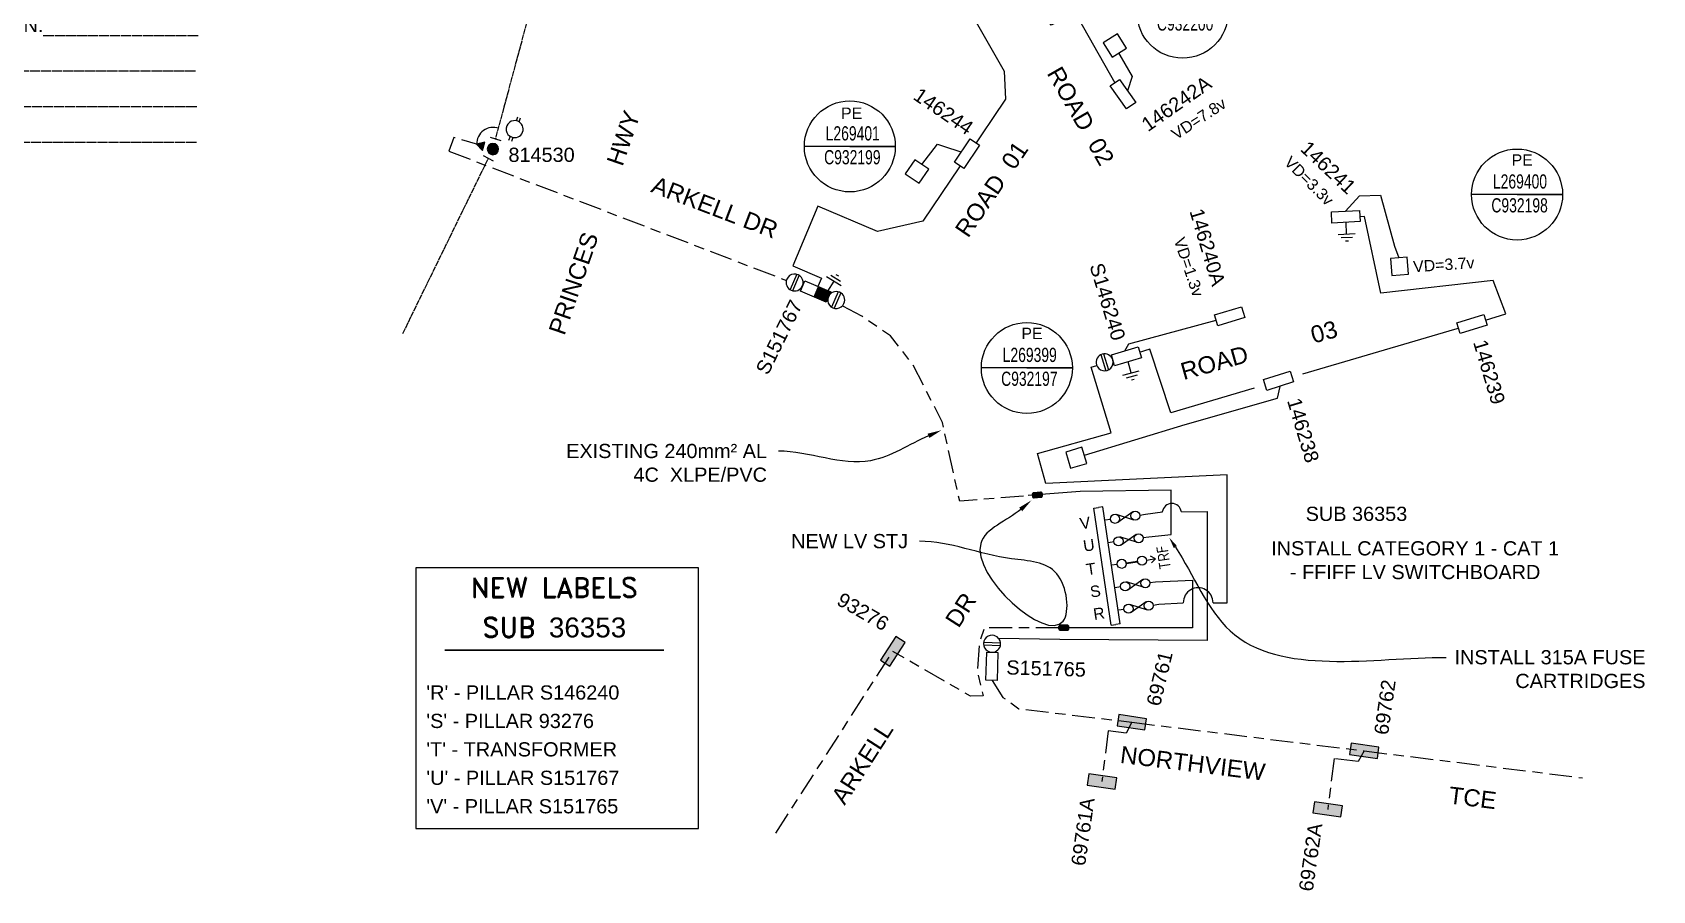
# Paper-space layout 'SHEET (2)' of a CAD drawing. Header units: metres, sheet in millimetres. Extents: x -30 to 802, y -5 to 581.
# Drawn here: x 306.8 to 591.7, y 304.7 to 455.6 of the extents above; entities that cross this region are included whole.
import ezdxf
from ezdxf import colors
from ezdxf.entities.mleader import LeaderData, LeaderLine
from ezdxf.enums import TextEntityAlignment as Align
from ezdxf.math import Vec2, Vec3

# ---------------------------------------------------------------- set-up
doc = ezdxf.new("R2010")
doc.units = ezdxf.units.M
doc.linetypes.add('Cable Exist OH', pattern=[1, 1, 0])
doc.linetypes.add('Cable Exist UG', pattern=[8.2, 4, -1.2, 1.8, -1.2])
doc.layers.get('0').update_dxf_attribs({"color": 6})
doc.layers.add('Cadastre Roads_SP_EXT', color=7, linetype='Continuous', lineweight=5)
for name, color, linetype in [('Equip_LV_EXT', 7, 'Continuous'), ('Equip_LV_NEW', 7, 'Continuous'), ('Equip_SP_LV_EXT', 7, 'Continuous'), ('Equip_SP_LV_NEW', 7, 'Continuous'), ('Equip_SP_SL_NEW', 7, 'Continuous'), ('Mains_LV_EXT', 7, 'Continuous'), ('Mains_LV_MOD', 7, 'Continuous'), ('Mains_LV_NEW_Hardwired', 7, 'Continuous'), ('Mains_LV_NEW_T84', 7, 'Continuous'), ('Mains_SL_NEW_R6', 7, 'Continuous'), ('Notes', 7, 'Continuous'), ('Notes_HV_MISC', 7, 'Continuous'), ('Notes_SP_MISC', 7, 'Continuous'), ('Sub_LV_EXT', 7, 'Continuous'), ('Sub_LV_NEW', 2, 'Continuous'), ('SupportsOH_SP_TR_HV_LV_SL_EXT', 7, 'Continuous'), ('SupportsUG_SP_LV_EXT', 7, 'Continuous'), ('SupportsUG_SP_LV_NEW', 7, 'Continuous'), ('SupportsUG_SP_LV_SL_NEW', 7, 'Continuous')]:
    doc.layers.add(name, color=color, linetype=linetype)
doc.styles.add('Elec', font='romand__.ttf')
doc.styles.add('iecARIAL', font='arial.ttf', dxfattribs={"height": 2})
doc.styles.add('IESYMBOL1', font='isocp.shx')
doc.styles.add('POLE_LABEL', font='arial.ttf')
doc.styles.get("Standard").update_dxf_attribs({"font": 'arial.ttf'})
doc.linetypes.add('Cable 1', pattern='A,7,-3,["//",Standard,S=1.5,R=0,X=-2.1,Y=-0.7],-0.001', length=10.001)
doc.linetypes.add('Cable 4', pattern='A,5.25,-0.1,["o",Standard,S=2,R=0,X=1.2,Y=-0.7],-4', length=9.35)
doc.linetypes.add('Cable New UG', pattern='A,7,-0.25,["x",Standard,S=2,R=0,X=0.2,Y=-0.8],-2.1', length=9.35)

# ---------------------------------------------------------------- blocks, each defined once
blk = doc.blocks.new('PILLAR_EXT')
blk.add_hatch(color=256).paths.add_polyline_path([(-2.475, 0.99), (-2.475, -0.99), (2.475, -0.99), (2.475, 0.99)])
blk.add_lwpolyline([(-2.475, -0.99), (2.475, -0.99), (2.475, 0.99), (-2.475, 0.99)], close=True)
at = {"style": 'iecARIAL', "flags": 8}
blk.add_attdef('ASSET_NUM', (1.5, 3.5), '', height=2.5, dxfattribs=at)
for tag, p, flags in [('OWNED_BY', (0, -0.2), 9), ('STATE', (0, -0.4), 9), ('SUPPORT_TYPE', (0, -0.6), 9), ('STREETNAME', (0, -1.8), 9), ('SUBURB', (0, -2), 1), ('USAGE', (0, -0.8), 9), ('LEGEND', (0, -1), 9), ('LOCATION', (0, -1.2), 9), ('NOTES', (0, -1.4), 9), ('PARENT', (0, -1.6), 9)]:
    blk.add_attdef(tag, p, '', height=0.2, dxfattribs=dict(flags=flags))
blk = doc.blocks.new('COLUMN_NEW')
blk.add_wipeout([(-1.485, -1.485), (1.485, -1.485), (1.485, 1.485), (-1.485, 1.485)])
at = {"lineweight": -3}
blk.add_lwpolyline([(-1.485, -1.485), (1.485, -1.485), (1.485, 1.485), (-1.485, 1.485)], close=True, dxfattribs=at)
for tag, height, flags, p in [('ASSET_NUM', 2.5, 8, (2, 2)), ('STREET_CODE', 0.2, 9, (1.5, 0)), ('Z', 0.2, 1, (1.5, -2.8)), ('OWNED_BY', 0.2, 9, (1.5, -0.4)), ('OPERATED_BY', 0.2, 9, (1.5, -0.6)), ('STATE', 0.2, 9, (1.5, -1)), ('SUBURB', 0.2, 9, (1.5, -1.8)), ('STREETNAME', 0.2, 9, (1.5, -2)), ('COLUMN_TYPE', 0.2, 9, (1.5, -0.2)), ('USAGE', 0.2, 9, (1.5, -1.2)), ('MAINTAINED_BY', 0.2, 9, (1.5, -0.8)), ('LEGEND', 0.2, 9, (1.5, -1.4)), ('PARENT', 0.2, 9, (1.5, -1.6)), ('LOCATION', 0.2, 9, (1.5, -2.2)), ('NOTES', 0.2, 9, (1.5, -2.4)), ('LABEL_ALIGNMENT', 0.2, 9, (1.5, -2.6))]:
    blk.add_attdef(tag, text='', height=height, dxfattribs=dict(flags=flags)).set_placement(p, align=Align.MIDDLE_LEFT)
at = {"style": 'POLE_LABEL', "flags": 9}
blk.add_attdef('STRUCTURE_PLANT_NUMBER', text='', height=0.2, dxfattribs=at).set_placement((1.5, 0.242), align=Align.MIDDLE_LEFT)
blk = doc.blocks.new('PILLAR_NEW')
at = {"flags": 1}
blk.add_attdef('Z', text='', height=0.2, dxfattribs=at).set_placement((1.5, -2.6), align=Align.MIDDLE_LEFT)
blk.add_wipeout([(-2.47, 0.99), (2.47, 0.99), (2.47, -0.99), (-2.47, -0.99)])
at = {"lineweight": -3}
blk.add_lwpolyline([(-2.47, 0.99), (2.47, 0.99), (2.47, -0.99), (-2.47, -0.99)], close=True, dxfattribs=at)
for tag, height, flags, p in [('ASSET_NUM', 2.5, 8, (2, 2)), ('STREET_CODE', 0.2, 9, (1.5, 0)), ('OWNED_BY', 0.2, 9, (1.5, -0.2)), ('OPERATED_BY', 0.2, 9, (1.5, -0.4)), ('STATE', 0.2, 9, (1.5, -0.8)), ('SUPPORT_TYPE', 0.2, 9, (1.5, -1)), ('SUBURB', 0.2, 9, (1.5, -1.8)), ('STREETNAME', 0.2, 9, (1.5, -2)), ('MAINTAINED_BY', 0.2, 9, (1.5, -0.6)), ('USAGE', 0.2, 9, (1.5, -1.2)), ('LEGEND', 0.2, 9, (1.5, -1.4)), ('PARENT', 0.2, 9, (1.5, -1.6)), ('LOCATION', 0.2, 9, (1.5, -2.2)), ('NOTES', 0.2, 9, (1.5, -2.4))]:
    blk.add_attdef(tag, text='', height=height, dxfattribs=dict(flags=flags)).set_placement(p, align=Align.MIDDLE_LEFT)
blk = doc.blocks.new('LV_OH_LINKS_OPEN_EXT')
for p, q in [((-0.17, 4.97), (-0.17, 5.46)), ((0.17, 4.97), (0.17, 5.46)), ((-0.17, 3), (-0.17, 2.5)), ((0.17, 3), (0.17, 2.5))]:
    blk.add_line(p, q)
blk.add_lwpolyline([(0, 2.99, 1), (0, 4.98, 1)], format="xyb", close=True)
at = {"flags": 9}
for tag, p in [('ACTUAL_STATUS', (0, 0)), ('CONSTRUCTED_VOLTAGE', (0, -0.2)), ('OPERATING_VOLTAGE', (0, -0.6)), ('ORIENTATION', (0, -0.8)), ('OWNED_BY', (0, -1)), ('STATE', (0, -1.2)), ('SWITCH_TYPE', (0, -1.4)), ('NO_PHASES', (0, -0.4)), ('USAGE', (0, -1.6)), ('LEGEND', (0, -1.8)), ('NOTES', (0, -2))]:
    blk.add_attdef(tag, text='', height=0.2, dxfattribs=at).set_placement(p, align=Align.MIDDLE_LEFT)
at = {"flags": 1}
blk.add_attdef('Z', (0, 0), '', height=0.2, dxfattribs=at)
blk = doc.blocks.new('POLE_EXT')
blk.add_hatch(color=256).paths.add_polyline_path([(-1, 0, 1), (1, 0, 1)])
blk.add_lwpolyline([(-1, 0, 1), (1, 0, 1)], format="xyb", close=True)
for tag, height, flags, p in [('pNumber', 2.5, 8, (-17.84, 2.07)), ('OWNED_BY', 0.2, 9, (1.35, -0.4)), ('SPECIAL_USE', 0.2, 9, (1.35, -0.8)), ('STATE', 0.2, 9, (1.35, -1)), ('cLV', 0.2, 9, (1.35, -1.4)), ('hDepth', 0.2, 9, (1.35, -1.6)), ('hDia', 0.2, 9, (1.35, -1.8)), ('cHV', 0.2, 9, (1.35, -2)), ('PARENT', 0.2, 9, (1.35, -0.6)), ('USAGE', 0.2, 9, (1.35, -1.2)), ('LBRACKET', 0.2, 9, (1.35, -2.2)), ('LExisting', 0.2, 9, (1.35, -2.4)), ('LANTNUMBER', 0.2, 9, (1.35, -2.6)), ('LOther', 0.2, 9, (1.35, -2.8)), ('cLinedev', 0.2, 9, (1.35, -3.4)), ('pExisting', 0.2, 9, (1.35, -3.8)), ('pFooting', 0.2, 9, (1.35, -4.4)), ('pNew', 0.2, 9, (1.35, -4.6)), ('pRelocate', 0.2, 9, (1.35, -5)), ('pRemove', 0.2, 9, (1.35, -5.2)), ('pReplace', 0.2, 9, (1.35, -5.4)), ('pStay', 0.2, 9, (1.35, -5.6)), ('LRemove', 0.2, 9, (1.35, -3)), ('LEGEND', 0.2, 9, (1.35, -3.2)), ('LOCATION', 0.2, 9, (1.35, -3.6)), ('PFNUMBER', 0.2, 9, (1.35, -4)), ('NEWPFNUMBER', 0.2, 9, (1.35, -4.2)), ('pType', 0.2, 9, (1.35, -5.8)), ('cspan', 0.2, 9, (1.35, -6)), ('STREETNAME', 0.2, 9, (1.35, -6.2)), ('SUBURB', 0.2, 9, (1.35, -6.4)), ('OPERATED_BY', 0.2, 9, (1.36, -7.01)), ('NOTES', 0.2, 9, (1.35, -6.6)), ('MAINTAINED_BY', 0.2, 9, (1.36, -6.81))]:
    blk.add_attdef(tag, text='', height=height, dxfattribs=dict(flags=flags)).set_placement(p, align=Align.MIDDLE_LEFT)
at = {"style": 'POLE_LABEL'}
for tag, height, flags, p in [('ASSET_NUM', 2.5, 8, (2, 2)), ('STRUCTURE_PLANT_NUMBER', 0.2, 9, (1.35, 0.03)), ('STREET_CODE', 0.2, 9, (1.35, -0.2))]:
    blk.add_attdef(tag, text='', height=height, dxfattribs=dict(at, flags=flags)).set_placement(p, align=Align.MIDDLE_LEFT)
at = {"flags": 1}
blk.add_attdef('Z', (1.35, -7.33), '', height=0.2, dxfattribs=at)
blk = doc.blocks.new('UGOH_NEW')
blk.add_hatch(color=256).paths.add_polyline_path([(-0.75, 1.7), (0.75, 1.7), (0, 3)])
blk.add_lwpolyline([(-0.75, 1.7), (0.75, 1.7), (0, 3)], close=True)
for tag, flags, p in [('CONSTRUCTED_VOLTAGE', 9, (1.5, 0)), ('ACTUAL_STATUS', 9, (1.5, -1.6)), ('OPERATING_VOLTAGE', 9, (1.5, -0.2)), ('ORIENTATION', 9, (1.5, -0.4)), ('STATE', 9, (1.5, -0.6)), ('OWNED_BY', 9, (1.5, -1)), ('OPERATED_BY', 9, (1.5, -1.2)), ('TYPE', 1, (1.5, -2)), ('USAGE', 9, (1.5, -0.8)), ('MAINTAINED_BY', 9, (1.5, -1.4)), ('NUMBER_OF_PHASES', 9, (1.5, -1.8))]:
    blk.add_attdef(tag, text='', height=0.2, dxfattribs=dict(flags=flags)).set_placement(p, align=Align.MIDDLE_LEFT)
blk = doc.blocks.new('SLANTERN_NUM_NEW')
blk.add_wipeout([(-0.31, 10), (-0.94, 9.96), (-1.57, 9.88), (-2.18, 9.76), (-2.79, 9.61), (-3.39, 9.41), (-3.97, 9.18), (-4.54, 8.91), (-5.09, 8.61), (-5.62, 8.27), (-6.13, 7.91), (-6.62, 7.5), (-7.07, 7.07), (-7.5, 6.62), (-7.91, 6.13), (-8.27, 5.62), (-8.61, 5.09), (-8.91, 4.54), (-9.18, 3.97), (-9.41, 3.39), (-9.61, 2.79), (-9.76, 2.18), (-9.88, 1.57), (-9.96, 0.94), (-10, 0.31), (-10, -0.31), (-9.96, -0.94), (-9.88, -1.57), (-9.76, -2.18), (-9.61, -2.79), (-9.41, -3.39), (-9.18, -3.97), (-8.91, -4.54), (-8.61, -5.09), (-8.27, -5.62), (-7.91, -6.13), (-7.5, -6.62), (-7.07, -7.07), (-6.62, -7.5), (-6.13, -7.91), (-5.62, -8.27), (-5.09, -8.61), (-4.54, -8.91), (-3.97, -9.18), (-3.39, -9.41), (-2.79, -9.61), (-2.18, -9.76), (-1.57, -9.88), (-0.94, -9.96), (-0.31, -10), (0.31, -10), (0.94, -9.96), (1.57, -9.88), (2.18, -9.76), (2.79, -9.61), (3.39, -9.41), (3.97, -9.18), (4.54, -8.91), (5.09, -8.61), (5.62, -8.27), (6.13, -7.91), (6.62, -7.5), (7.07, -7.07), (7.5, -6.62), (7.91, -6.13), (8.27, -5.62), (8.61, -5.09), (8.91, -4.54), (9.18, -3.97), (9.41, -3.39), (9.61, -2.79), (9.76, -2.18), (9.88, -1.57), (9.96, -0.94), (10, -0.31), (10, 0.31), (9.96, 0.94), (9.88, 1.57), (9.76, 2.18), (9.61, 2.79), (9.41, 3.39), (9.18, 3.97), (8.91, 4.54), (8.61, 5.09), (8.27, 5.62), (7.91, 6.13), (7.5, 6.62), (7.07, 7.07), (6.62, 7.5), (6.13, 7.91), (5.62, 8.27), (5.09, 8.61), (4.54, 8.91), (3.97, 9.18), (3.39, 9.41), (2.79, 9.61), (2.18, 9.76), (1.57, 9.88), (0.94, 9.96), (0.31, 10)])
at = {"linetype": 'Continuous'}
blk.add_line((8, 0), (-8, 0), dxfattribs=at)
blk.add_line((0, 0), (8, 0))
blk.add_circle((0, 0), 8, dxfattribs=at)
at = {"width": 0.7}
for tag, p in [('SNUMBER', (0.51, 1.05)), ('CNUMBER', (0.44, -3.15))]:
    blk.add_attdef(tag, text='', height=2.5, dxfattribs=at).set_placement(p, align=Align.CENTER)
at = {"flags": 1}
blk.add_attdef('Z', (0, 0), '', height=0.2, dxfattribs=at)
blk = doc.blocks.new('HV_End Shackle_NEW')
for tag, flags, p in [('STATE', 9, (1.5, -1.6)), ('Z', 1, (1.5, -2.2)), ('USAGE', 9, (1.5, -1.8)), ('NOTES', 9, (1.5, -2))]:
    blk.add_attdef(tag, text='', height=0.2, dxfattribs=dict(flags=flags)).set_placement(p, align=Align.MIDDLE_LEFT)
blk.add_wipeout([(-0.25, 0), (-0.25, 1.81), (0.25, 1.82), (0.25, 0)])
blk.add_line((1, 1.81), (-1, 1.81))
at = {"flags": 9}
for tag, p in [('CONNECTOR_TYPE', (1.5, 0)), ('CONSTRUCTED_VOLTAGE', (1.5, -0.2)), ('OPERATING_VOLTAGE', (1.5, -0.6)), ('ORIENTATION', (1.5, -0.8)), ('OWNED_BY', (1.5, -1)), ('OPERATED_BY', (1.5, -1.2)), ('NO_PHASES', (1.5, -0.4)), ('MAINTAINED_BY', (1.5, -1.4))]:
    blk.add_attdef(tag, text='', height=0.2, dxfattribs=at).set_placement(p, align=Align.MIDDLE_LEFT)
blk = doc.blocks.new('Earth')
for p, q in [((0, -2.04), (0, 0)), ((-1.5, -2.04), (1.5, -2.04)), ((-1, -2.64), (1, -2.64)), ((-0.25, -3.24), (0.25, -3.24))]:
    blk.add_line(p, q)
blk = doc.blocks.new('LV_UG_DFUSE_CLOSED_NEW')
for p, q in [((0.51, 4.65), (2.48, 4.65)), ((0.51, 4.32), (2.48, 4.32))]:
    blk.add_line(p, q)
blk.add_lwpolyline([(1.5, 3.49, 1), (1.5, 5.48, 1)], format="xyb", close=True)
for tag, p, flags in [('OPERATED_BY', (1.45, 1.94), 9), ('OPERATING_VOLTAGE', (1.48, 3.2), 9), ('NO_PHASES', (1.47, 2.93), 9), ('CONSTRUCTED_VOLTAGE', (1.48, 2.65), 9), ('ACTUAL_STATUS', (1.49, 2.41), 9), ('MAINTAINED_BY', (1.48, 2.18), 9), ('SWITCH_TYPE', (1.45, 0.47), 9), ('Z', (1.45, 0.23), 9), ('ORIENTATION', (1.46, 1.41), 9), ('STATE', (1.45, 0.71), 9), ('OWNED_BY', (1.47, 1.65), 9), ('USAGE', (1.47, 1.16), 9), ('NOTES', (1.47, 0.96), 1)]:
    blk.add_attdef(tag, p, '', height=0.2, dxfattribs=dict(flags=flags))
blk = doc.blocks.new('LV_STJ_NEW')
blk.add_hatch(color=256).paths.add_polyline_path([(0.91, 0.13, 0.414214), (0.59, 0.45), (-0.59, 0.45, 0.414214), (-0.91, 0.13), (-0.91, -0.13, 0.414214), (-0.59, -0.45), (0.59, -0.45, 0.414214), (0.91, -0.13)])
blk.add_lwpolyline([(-0.91, 0.13), (-0.91, -0.13, 0.414214), (-0.59, -0.45), (0.59, -0.45, 0.414214), (0.91, -0.13), (0.91, 0.13, 0.414214), (0.59, 0.45), (-0.59, 0.45, 0.414214)], format="xyb", close=True)
for tag, flags, p in [('ORIENTATION', 9, (1.5, 0)), ('STATE', 9, (1.5, -0.8)), ('OWNED_BY', 9, (1.5, -1)), ('OPERATED_BY', 9, (1.5, -1.2)), ('OPERATING_VOLTAGE', 9, (1.5, -1.6)), ('CONSTRUCTED_VOLTAGE', 9, (1.5, -1.8)), ('TYPE', 9, (1.5, -2.2)), ('Z', 1, (1.5, -2.4)), ('USAGE', 9, (1.5, -0.2)), ('LEGEND', 9, (1.5, -0.4)), ('NOTES', 9, (1.5, -0.6)), ('MAINTAINED_BY', 9, (1.5, -1.4)), ('NUMBER_OF_PHASES', 9, (1.5, -2))]:
    blk.add_attdef(tag, text='', height=0.2, dxfattribs=dict(flags=flags)).set_placement(p, align=Align.MIDDLE_LEFT)
blk = doc.blocks.new('*U246')
at = {"layer": 'Sub_LV_NEW'}
for p, q in [((-1.6, 0), (-1.6, 20.8)), ((-1.6, 20.8), (-0.8, 20.8)), ((0, 20.8), (-0.8, 20.8)), ((0, 0), (0, 20.8)), ((-1.6, 0), (-0.8, 0)), ((0, 0), (-0.8, 0))]:
    blk.add_line(p, q, dxfattribs=at)
blk = doc.blocks.new('LV_UG_DFUSE_CLOSED_EXT')
for points in [[(1, 0), (0, 0)], [(5.04, 0.73), (2.16, -0.72)], [(5.05, -0.71), (2.16, 0.72)], [(6.2, 0.01), (7.2, 0.01)]]:
    blk.add_lwpolyline(points)
for centre in [(1.8, 0), (5.4, 0.01)]:
    blk.add_circle(centre, 0.8)
at = {"flags": 9}
for tag, p in [('ACTUAL_STATUS', (0, 0)), ('CONSTRUCTED_VOLTAGE', (0, -0.2)), ('OPERATING_VOLTAGE', (0, -0.6)), ('ORIENTATION', (0, -0.8)), ('STATE', (0, -1)), ('SWITCH_TYPE', (0, -1.2)), ('NO_PHASES', (0, -0.4)), ('USAGE', (0, -1.4)), ('NOTES', (0, -1.6))]:
    blk.add_attdef(tag, text='', height=0.2, dxfattribs=at).set_placement(p, align=Align.MIDDLE_LEFT)
at = {"flags": 1}
blk.add_attdef('Z', (0, 0), '', height=0.2, dxfattribs=at)
blk = doc.blocks.new('TX_LINK_EXT')
h = blk.add_hatch(color=256)
edge = h.paths.add_edge_path()
edge.add_line((2.6, 0.05), (4.6, 0.05))
edge.add_arc((5.4, 0.01), 0.8, 177.2353, 184.4027)
edge.add_line((4.6, -0.05), (2.6, -0.05))
edge.add_arc((1.8, 0), 0.8, 356.4167, 363.5833)
for points in [[(1, 0), (0, 0)], [(2.6, 0.05), (4.6, 0.05)], [(6.2, 0.01), (7.2, 0.01)], [(2.6, -0.05), (4.6, -0.05)]]:
    blk.add_lwpolyline(points)
for centre in [(1.8, 0), (5.4, 0.01)]:
    blk.add_circle(centre, 0.8)
for centre, start, end in [((1.8, 0), 356.4167, 3.5833), ((5.4, 0.01), 177.2353, 184.4027)]:
    blk.add_arc(centre, 0.8, start, end)
at = {"layer": 'Sub_LV_EXT'}
blk.add_line((7.2, 0.01), (7.8, 0.01), dxfattribs=at)
blk.add_lwpolyline([(7, -0.59), (7.8, 0.01), (7, 0.61)], dxfattribs=at)
at = {"flags": 1}
blk.add_attdef('Z', (0, 0), '', height=0.2, dxfattribs=at)
at = {"layer": 'Sub_LV_EXT', "color": 7, "style": 'IESYMBOL1'}
blk.add_text('TRF', height=2, rotation=90, dxfattribs=at).set_placement((9.24, 0.01), align=Align.MIDDLE_CENTER)
at = {"layer": 'Sub_LV_EXT', "flags": 1}
for tag, p in [('ORIENTATION', (2.14, -1.53)), ('USAGE', (2.14, -1.14)), ('NOTES', (2.14, -3.07))]:
    blk.add_attdef(tag, p, '', height=0.2, dxfattribs=at)
blk = doc.blocks.new('A$C39531884')
at = {"layer": 'Equip_LV_EXT'}
for name, p in [('LV_UG_DFUSE_CLOSED_EXT', (4.71, 18.4)), ('LV_UG_DFUSE_CLOSED_EXT', (4.72, 14.4)), ('TX_LINK_EXT', (4.71, 10.4)), ('LV_UG_DFUSE_CLOSED_EXT', (4.72, 6.4)), ('LV_UG_DFUSE_CLOSED_EXT', (4.72, 2.4))]:
    blk.add_blockref(name, p, dxfattribs=at)
at = {"layer": 'Equip_LV_NEW'}
blk.add_blockref('*U246', (4.71, 0), dxfattribs=at)
at = {"layer": 'Equip_LV_EXT', "char_height": 2, "width": 1.1319, "attachment_point": 1, "style": 'iecARIAL'}
for s, insert in [('V', (0.25, 19.44)), ('U', (0.26, 15.47)), ('T', (0.16, 11.3)), ('S', (0.27, 7.31)), ('R', (0.26, 3.35))]:
    blk.add_mtext(s, dxfattribs=dict(at, insert=insert))
blk = doc.blocks.new('PILLAR_REPLACE_NEW')
at = {"flags": 1}
blk.add_attdef('Z', text='', height=0.2, dxfattribs=at).set_placement((1.5, -2.6), align=Align.MIDDLE_LEFT)
blk.add_wipeout([(-2.475, 0.99), (2.475, 0.99), (2.475, -0.99), (-2.475, -0.99)])
blk.add_hatch(color=256).paths.add_polyline_path([(0, -0.99), (2.475, -0.99), (2.475, 0.99), (0, 0.99)])
at = {"lineweight": -3}
blk.add_lwpolyline([(-2.475, 0.99), (2.475, 0.99), (2.475, -0.99), (-2.475, -0.99)], close=True, dxfattribs=at)
for tag, height, flags, p in [('ASSET_NUM', 2.5, 8, (2, 2)), ('USAGE', 0.2, 9, (1.5, 0)), ('TYPE', 0.2, 9, (1.5, -2.4)), ('STREETNAME', 0.2, 9, (1.5, -1)), ('SUBURB', 0.2, 9, (1.5, -1.2)), ('STATE', 0.2, 9, (1.5, -1.4)), ('STREET_CODE_NUMBER', 0.2, 9, (1.5, -1.6)), ('OWNED_BY', 0.2, 9, (1.5, -1.8)), ('OPERATED_BY', 0.2, 9, (1.5, -2)), ('LEGEND', 0.2, 9, (1.5, -0.2)), ('LOCATION', 0.2, 9, (1.5, -0.4)), ('NOTES', 0.2, 9, (1.5, -0.6)), ('PARENT', 0.2, 9, (1.5, -0.8)), ('MAINTAINED_BY', 0.2, 9, (1.5, -2.2))]:
    blk.add_attdef(tag, text='', height=height, dxfattribs=dict(flags=flags)).set_placement(p, align=Align.MIDDLE_LEFT)

psp = doc.layouts.new('SHEET (2)')

# ---------------------------------------------------------------- linework, layer by layer
at = {"layer": 'Mains_LV_EXT', "linetype": 'Cable Exist UG', "flags": 128}
for points in [[(446.7, 408.85), (444.51, 410.01)], [(481.09, 374.05), (469.86, 373.12), (466.82, 386.99), (461.65, 397.12), (457.66, 402.2), (452.64, 405.68), (449.23, 407.5)], [(502.53, 370.85), (505.49, 371.28)], [(475.59, 341.62), (477.45, 338.64), (480.23, 336.65), (500.12, 334.27)], [(541, 329.23), (579.39, 324.49)]]:
    psp.add_lwpolyline(points, dxfattribs=at)
at = {"layer": 'Mains_LV_MOD', "linetype": 'Cable Exist OH'}
psp.add_lwpolyline([(387.76, 435.07), (397.42, 471.01)], dxfattribs=at)
at = {"layer": 'Mains_LV_MOD', "linetype": 'Cable Exist UG'}
for points in [[(442.19, 410.9), (444.51, 410.01)], [(437.53, 314.78), (458.09, 346.73)], [(500.12, 334.27), (499.15, 332.34), (495.95, 332.78), (494.87, 323.84)], [(500.12, 334.27), (541, 329.23)], [(541, 329.23), (539.91, 327.35), (535.68, 327.87), (534.57, 318.95)]]:
    psp.add_lwpolyline(points, dxfattribs=at)
at = {"layer": 'Mains_LV_MOD', "linetype": 'Cable Exist UG', "flags": 128}
psp.add_lwpolyline([(487.25, 350.89), (474.2, 350.89), (473.29, 348.3), (472.93, 343.16), (473.95, 338.93), (471.77, 338.84), (458.09, 346.73)], dxfattribs=at)
at = {"layer": 'Mains_LV_NEW_T84', "linetype": 'Cable New UG', "flags": 128}
for points in [[(530.19, 395.56), (562.33, 405), (565.88, 406.07), (563.65, 411.93), (543.92, 409.72), (541.06, 423.21), (540.21, 423.17)], [(521.62, 393.02), (506.97, 388.66), (503.3, 399.85), (499.18, 398.61)], [(514.41, 355.28), (516.91, 355.28), (516.91, 377.79), (484.98, 376.23), (483.52, 381.54), (496.5, 385.19), (492.96, 396.69), (493.97, 397)], [(496.75, 397.86), (499.18, 398.61)], [(528.35, 394.74), (528.39, 394.75)], [(503.12, 366.9), (507.05, 367.29), (507.05, 375.07), (491.03, 374.87), (481.92, 374.14)], [(508.83, 371.29), (513.37, 371.3), (513.37, 348.62), (487.46, 348.83), (476.72, 348.99)], [(504.3, 358.98), (510.78, 359.28), (510.78, 350.89), (489.07, 350.89)], [(504.88, 355.02), (509.17, 355.28)], [(475.49, 346.58), (475.49, 346.57)]]:
    psp.add_lwpolyline(points, dxfattribs=at)
at = {"layer": 'Mains_SL_NEW_R6', "linetype": 'Cable 4', "flags": 128}
psp.add_lwpolyline([(491.78, 381.22), (509.48, 386.62), (525.75, 391.24), (526.19, 393.33)], dxfattribs=at)
at = {"layer": 'Notes', "lineweight": 30}
psp.add_line((379.3, 346.94), (417.8, 346.94), dxfattribs=at)
at = {"layer": 'Notes'}
psp.add_lwpolyline([(374.19, 315.57), (423.94, 315.57), (423.94, 361.41), (374.19, 361.41)], close=True, dxfattribs=at)
at = {"layer": 'Notes_HV_MISC', "linetype": 'Cable 1', "flags": 128}
psp.add_lwpolyline([(487.12, 461.77), (489.61, 459.98), (497.14, 446.74)], dxfattribs=at)
at = {"layer": 'Notes_HV_MISC'}
for centre, radius, start, end in [((507.16, 371.06), 1.69, 7.5879, 172.4121), ((511.79, 355.29), 2.62, 359.7576, 180.2424)]:
    psp.add_arc(centre, radius, start, end, dxfattribs=at)

# ---------------------------------------------------------------- block references
at = {"layer": 'Equip_SP_LV_NEW', "rotation": 5.336802858400502}
psp.add_blockref('LV_STJ_NEW', (483.52, 374.23), dxfattribs=at)
at = {"layer": 'Equip_SP_LV_NEW'}
psp.add_blockref('LV_STJ_NEW', (488.16, 350.89), dxfattribs=at)
psp.add_blockref('LV_STJ_NEW', (488.16, 350.89), dxfattribs=at)
at = {"layer": 'Equip_SP_SL_NEW'}
psp.add_blockref('SLANTERN_NUM_NEW', (509.06, 459.05), dxfattribs=at).add_auto_attribs({'SNUMBER': 'L269402', 'CNUMBER': 'C932200'})
at = {"layer": 'Notes_HV_MISC', "rotation": 8.432929176984679}
psp.add_blockref('A$C39531884', (493.44, 350.89), dxfattribs=at)
at = {"layer": 'Notes_SP_MISC', "color": 2, "linetype": 'Cable 4'}
for p, rotation in [((446.62, 410.09), 147.5706989910653), ((499.46, 397.67), 14.98832996216643)]:
    psp.add_blockref('Earth', p, dxfattribs=dict(at, rotation=rotation))
at = {"layer": 'SupportsUG_SP_LV_EXT'}
ref = psp.add_blockref('PILLAR_EXT', (458.09, 346.73), dxfattribs=dict(at, rotation=237.2502222593957))
ref.add_attrib('ASSET_NUM', '93276', dxfattribs={"layer": '0', "height": 2.5, "rotation": 330.1887, "style": 'iecARIAL'}).set_placement((456.07, 349.58), align=Align.BOTTOM_RIGHT)
ref = psp.add_blockref('PILLAR_EXT', (500.12, 334.27), dxfattribs=dict(at, rotation=171.4497391605311))
ref.add_attrib('ASSET_NUM', '69761', dxfattribs={"layer": '0', "height": 2.5, "rotation": 76.5564, "style": 'iecARIAL'}).set_placement((505.81, 336.76), align=Align.BOTTOM_LEFT)
ref = psp.add_blockref('PILLAR_EXT', (541, 329.23), dxfattribs=dict(at, rotation=171.7525609971101))
ref.add_attrib('ASSET_NUM', '69762', dxfattribs={"layer": '0', "height": 2.5, "rotation": 81.8612, "style": 'iecARIAL'}).set_placement((545.92, 331.82), align=Align.BOTTOM_LEFT)
ref = psp.add_blockref('PILLAR_EXT', (494.87, 323.84), dxfattribs=dict(at, rotation=351.8300129078661))
ref.add_attrib('ASSET_NUM', '69761A', dxfattribs={"layer": '0', "height": 2.5, "rotation": 81.8662, "style": 'iecARIAL'}).set_placement((494.34, 320.7), align=Align.BOTTOM_RIGHT)
ref = psp.add_blockref('PILLAR_EXT', (534.57, 318.95), dxfattribs=dict(at, rotation=351.8299128676161))
ref.add_attrib('ASSET_NUM', '69762A', dxfattribs={"layer": '0', "height": 2.5, "rotation": 81.8661, "style": 'iecARIAL'}).set_placement((534.38, 316.21), align=Align.BOTTOM_RIGHT)
at = {"layer": 'SupportsUG_SP_LV_SL_NEW', "rotation": 325.8447439549975}
psp.add_blockref('COLUMN_NEW', (462.35, 431.11), dxfattribs=at)

# ---------------------------------------------------------------- texts
at = {"layer": 'Cadastre Roads_SP_EXT'}
for s, rotation, p in [('ROAD  02', 299.7563, (485.1, 448.42)), ('PRINCES           HWY', 71.046, (400.32, 402.15)), ('ROAD  01', 55.7433, (471.32, 419.29)), ('ARKELL DR', 339.1211, (415.37, 427.57)), ('ARKELL                  DR', 57.2267, (449.61, 319.54)), ('NORTHVIEW                            TCE', 352.9618, (497.95, 327.13))]:
    psp.add_text(s, height=3, rotation=rotation, dxfattribs=at).set_placement(p)
at = {"layer": 'Notes', "linetype": 'Cable 4', "insert": (506.83, 438.29), "char_height": 2, "attachment_point": 1, "rotation": 33.3398}
psp.add_mtext_dynamic_manual_height_columns('VD=7.8v', width=12.8027, gutter_width=4, heights=[0], dxfattribs=at)
at = {"layer": 'Notes', "color": 7, "insert": (530.7, 372.17), "char_height": 2.5, "attachment_point": 1}
psp.add_mtext_dynamic_manual_height_columns('SUB 36353', width=17.7279, gutter_width=4, heights=[0], dxfattribs=at)
at = {"layer": 'Notes', "insert": (398.55, 354.41), "char_height": 3.5, "width": 47.8502, "attachment_point": 5, "line_spacing_factor": 1.2, "style": 'Elec'}
psp.add_mtext('NEW LABELS\\PSUB {\\fArial|b0|i0|c0|p34;\\C7;36353}', dxfattribs=at)
at = {"layer": 'Notes', "insert": (376.05, 329.48), "char_height": 2.5, "attachment_point": 4, "line_spacing_factor": 1.2}
psp.add_mtext("'R' - PILLAR S146240\\P'S' - PILLAR 93276\\P'T' - TRANSFORMER\\P'U' - PILLAR S151767\\P'V' - PILLAR S151765", dxfattribs=at)

# ---------------------------------------------------------------- leaders
at = {"layer": 'Notes'}
ml = psp.add_multileader_mtext('Standard', dxfattribs=at)
ml.set_content('\\pxsm1.5;{\\C7;JOINT / TERMINATION TYPE:______________________\\PNETWORK ACCESS AUTHORISATION:______________\\PJOINT / TERMINATION KIT #:______________________\\PJOINT / TERMINATION BATCH #:___________________\\PDATE OF MANUFACTURE:________________________}', color=256)
ml.set_leader_properties()
ml.build(insert=Vec2(0, 0))
ml.multileader.update_dxf_attribs({"has_text_frame": 1, "arrow_head_size": 2.5})
ctx = ml.context
ctx.base_point, ctx.char_height, ctx.arrow_head_size, ctx.plane_origin = Vec3(242.97, 462.78), 2.5, 2.5, Vec3(241.56, 430.92)
ctx.text_align_type = 1
notes = []
notes.append((ctx, [(0, (1, 1, 0), (234.97, 462.78), (1, 0), 8, [(0, [(211.47, 503.61)], 0, [])])]))
ctx.mtext.insert, ctx.mtext.alignment, ctx.mtext.flow_direction = Vec3(290.38, 464.38), 2, 5
ctx.mtext.has_bg_fill, ctx.mtext.bg_color, ctx.mtext.bg_scale_factor, ctx.mtext.bg_transparency, ctx.mtext.use_window_bg_color = 1, -1027028792, 1.5, 0, 1
ml = psp.add_multileader_mtext('Standard', dxfattribs=at)
ml.set_content('INSTALL CATEGORY 1 - CAT 1 - FFIFF LV SWITCHBOARD ', color=256)
ml.set_leader_properties()
ml.build(insert=Vec2(0, 0))
ml.multileader.update_dxf_attribs({"leader_type": 0, "has_text_frame": 1, "arrow_head_size": 2.5})
ctx = ml.context
ctx.base_point, ctx.char_height, ctx.arrow_head_size, ctx.plane_origin = Vec3(523.11, 364.83), 2.5, 2.5, Vec3(515.11, 334.09)
ctx.text_align_type = 1
notes.append((ctx, [(0, (1, 1, 0), (515.11, 364.83), (1, 0), 8, [(0, [(515.11, 334.09)], 0, [])])]))
ctx.mtext.insert, ctx.mtext.width, ctx.mtext.alignment, ctx.mtext.flow_direction = Vec3(549.95, 366.1), 51.3065, 2, 5
for ctx, leaders in notes:
    for number, flags, end, landing, length, lines in leaders:
        leader = LeaderData()
        leader.index, (leader.has_last_leader_line, leader.has_dogleg_vector, leader.attachment_direction) = number, flags
        leader.last_leader_point, leader.dogleg_vector, leader.dogleg_length = Vec3(end), Vec3(landing), length
        for number, points, colour, breaks in lines:
            line = LeaderLine()
            line.index, line.vertices, line.color, line.breaks = number, Vec3.list(points), colors.encode_raw_color(colour), breaks
            leader.lines.append(line)
        ctx.leaders.append(leader)

# ---------------------------------------------------------------- next in the draw order: linework, layer by layer
at = {"layer": 'Mains_SL_NEW_R6', "linetype": 'Cable 4', "flags": 128}
psp.add_lwpolyline([(463.18, 432.34), (465.96, 435.92), (471.13, 434.25)], dxfattribs=at)

# ---------------------------------------------------------------- next in the draw order: block references
at = {"layer": 'Equip_LV_EXT', "rotation": 343.8149176170885}
psp.add_blockref('HV_End Shackle_NEW', (387.76, 435.07), dxfattribs=at)
at = {"layer": 'Equip_SP_SL_NEW'}
for p, values in [((567.88, 427.07), {'SNUMBER': 'L269400', 'CNUMBER': 'C932198'}), ((481.66, 396.57), {'SNUMBER': 'L269399', 'CNUMBER': 'C932197'})]:
    psp.add_blockref('SLANTERN_NUM_NEW', p, dxfattribs=at).add_auto_attribs(values)
at = {"layer": 'SupportsUG_SP_LV_NEW'}
ref = psp.add_blockref('PILLAR_NEW', (498.57, 444.72), dxfattribs=dict(at, rotation=305.0778225708057))
ref.add_attrib('ASSET_NUM', '146242A', dxfattribs={"layer": '0', "height": 2.5, "rotation": 35.0778}).set_placement((502.24, 439.04), align=Align.MIDDLE_LEFT)
ref = psp.add_blockref('PILLAR_NEW', (537.74, 423.17), dxfattribs=dict(at, rotation=2.964718536497638))
ref.add_attrib('ASSET_NUM', '146241', dxfattribs={"layer": '0', "height": 2.5, "rotation": 316.7359}).set_placement((530.44, 435.82), align=Align.MIDDLE_LEFT)
ref = psp.add_blockref('PILLAR_NEW', (559.95, 404.3), dxfattribs=dict(at, rotation=197.4839388900625))
ref.add_attrib('ASSET_NUM', '146239', dxfattribs={"layer": '0', "height": 2.5, "rotation": 286.6423}).set_placement((561.32, 401.45), align=Align.MIDDLE_LEFT)
ref = psp.add_blockref('PILLAR_NEW', (525.91, 394.32), dxfattribs=dict(at, rotation=197.4839388900625))
ref.add_attrib('ASSET_NUM', '146238', dxfattribs={"layer": '0', "height": 2.5, "rotation": 286.6423}).set_placement((528.6, 391.2), align=Align.MIDDLE_LEFT)
ref = psp.add_blockref('PILLAR_NEW', (475.52, 344.1), dxfattribs=dict(at, rotation=268.2907528926171))
ref.add_attrib('ASSET_NUM', 'S151765', dxfattribs={"layer": '0', "height": 2.5, "rotation": 358.2908}).set_placement((478.06, 343.93), align=Align.MIDDLE_LEFT)
at = {"layer": 'SupportsUG_SP_LV_SL_NEW'}
for p, rotation in [((547.2, 414.44), 274.835278200145), ((490.36, 380.79), 286.6422691637711)]:
    psp.add_blockref('COLUMN_NEW', p, dxfattribs=dict(at, rotation=rotation))

# ---------------------------------------------------------------- next in the draw order: leaders
at = {"layer": 'Notes_SP_MISC'}
ml = psp.add_multileader_mtext('Standard', dxfattribs=at)
ml.set_content('EXISTING 240mm² AL 4C  XLPE/PVC', color=256)
ml.set_leader_properties(color=256, linetype='ByLayer', lineweight=-1)
ml.build(insert=Vec2(0, 0))
ml.multileader.update_dxf_attribs({"leader_type": 2, "dogleg_length": 3, "arrow_head_size": 2.5})
ctx = ml.context
ctx.base_point, ctx.char_height, ctx.arrow_head_size, ctx.plane_origin = Vec3(399.04, 381.95), 2.5, 2.5, Vec3(316.15, 217)
ctx.text_align_type = 2
notes = []
notes.append((ctx, [(0, (1, 1, 0), (440.96, 381.95), (-1, 0), 3, [(0, [(466.66, 385.63), (454.18, 380.25)], 0, [])])]))
ctx.mtext.insert, ctx.mtext.width, ctx.mtext.defined_height, ctx.mtext.alignment, ctx.mtext.flow_direction = Vec3(435.96, 383.22), 36.3705, 2.65, 3, 5
ctx.mtext.has_bg_fill, ctx.mtext.bg_color, ctx.mtext.bg_scale_factor, ctx.mtext.bg_transparency, ctx.mtext.use_window_bg_color = 1, -1027028792, 1.5, 0, 1
ml = psp.add_multileader_mtext('Standard', dxfattribs=at)
ml.set_content('NEW LV STJ', color=256)
ml.set_leader_properties(color=256, linetype='ByLayer', lineweight=-1)
ml.build(insert=Vec2(0, 0))
ml.multileader.update_dxf_attribs({"leader_type": 2, "has_text_frame": 1, "dogleg_length": 3, "arrow_head_size": 2.5})
ctx = ml.context
ctx.base_point, ctx.char_height, ctx.arrow_head_size, ctx.plane_origin = Vec3(438.74, 366.09), 2.5, 2.5, Vec3(354.99, 206.67)
ctx.text_align_type = 2
notes.append((ctx, [(0, (1, 1, 0), (465.77, 366.09), (-1, 0), 3, [(1, [(482.48, 373.31), (473.56, 365.72), (488.04, 352.04), (486.91, 360.39), (478.97, 363.01)], 0, [])])]))
ctx.mtext.insert, ctx.mtext.width, ctx.mtext.defined_height, ctx.mtext.alignment, ctx.mtext.flow_direction = Vec3(460.77, 367.37), 21.4353, 2.65, 3, 5
ctx.mtext.has_bg_fill, ctx.mtext.bg_color, ctx.mtext.bg_scale_factor, ctx.mtext.bg_transparency, ctx.mtext.use_window_bg_color = 1, -1027028792, 1.5, 0, 1
ml = psp.add_multileader_mtext('Standard', dxfattribs=at)
ml.set_content('INSTALL 315A FUSE CARTRIDGES', color=256)
ml.set_leader_properties(color=256, linetype='ByLayer', lineweight=-1)
ml.build(insert=Vec2(0, 0))
ml.multileader.update_dxf_attribs({"leader_type": 2, "has_text_frame": 1, "dogleg_length": 3, "arrow_head_size": 2})
ctx = ml.context
ctx.base_point, ctx.char_height, ctx.arrow_head_size, ctx.plane_origin = Vec3(555.39, 345.68), 2.5, 2, Vec3(484.68, 186.26)
ctx.text_align_type = 2
notes.append((ctx, [(1, (1, 1, 0), (552.39, 345.68), (1, 0), 3, [(0, [(506.69, 366.75), (517.4, 350.35)], 0, [])])]))
ctx.mtext.insert, ctx.mtext.width, ctx.mtext.defined_height, ctx.mtext.alignment, ctx.mtext.flow_direction = Vec3(590.46, 346.95), 37.1942, 2.65, 3, 5
ctx.mtext.has_bg_fill, ctx.mtext.bg_color, ctx.mtext.bg_scale_factor, ctx.mtext.bg_transparency, ctx.mtext.use_window_bg_color = 1, -1027028792, 1.5, 0, 1
for ctx, leaders in notes:
    for number, flags, end, landing, length, lines in leaders:
        leader = LeaderData()
        leader.index, (leader.has_last_leader_line, leader.has_dogleg_vector, leader.attachment_direction) = number, flags
        leader.last_leader_point, leader.dogleg_vector, leader.dogleg_length = Vec3(end), Vec3(landing), length
        for number, points, colour, breaks in lines:
            line = LeaderLine()
            line.index, line.vertices, line.color, line.breaks = number, Vec3.list(points), colors.encode_raw_color(colour), breaks
            leader.lines.append(line)
        ctx.leaders.append(leader)

# ---------------------------------------------------------------- next in the draw order: linework, layer by layer
at = {"layer": 'Mains_LV_EXT', "linetype": 'Cable Exist OH', "flags": 128}
psp.add_lwpolyline([(371.93, 402.66), (387.76, 435.07)], dxfattribs=at)
at = {"layer": 'Mains_LV_MOD', "linetype": 'Cable Exist UG'}
psp.add_lwpolyline([(386.13, 435.55), (380.91, 437.08), (380, 434.7), (439.38, 411.98)], dxfattribs=at)
at = {"layer": 'Mains_SL_NEW_R6', "linetype": 'Cable 4', "flags": 128}
for points in [[(496.73, 453.83), (500.21, 447.83), (499.38, 445.29)], [(537.69, 424.16), (540.17, 426.82), (543.83, 426.94), (546.33, 417.98), (547.07, 415.92)]]:
    psp.add_lwpolyline(points, dxfattribs=at)

# ---------------------------------------------------------------- next in the draw order: block references
at = {"layer": 'Equip_LV_NEW', "linetype": 'Cable 4', "xscale": 1.5, "yscale": 1.5, "zscale": 1.5, "rotation": 357.9701224630284}
psp.add_blockref('LV_UG_DFUSE_CLOSED_NEW', (473.06, 341.42), dxfattribs=at)
at = {"layer": 'Equip_SP_LV_EXT', "xscale": 1.5, "yscale": 1.5, "zscale": 1.5, "rotation": 338.4217219573386}
psp.add_blockref('LV_OH_LINKS_OPEN_EXT', (389.38, 433.02), dxfattribs=at)
at = {"layer": 'Equip_SP_LV_NEW', "linetype": 'Cable New UG', "rotation": 73.60789078455}
psp.add_blockref('UGOH_NEW', (387.76, 435.07), dxfattribs=at)
at = {"layer": 'Notes_SP_MISC', "color": 2, "linetype": 'Cable 4', "rotation": 2.842967365014162}
psp.add_blockref('Earth', (537.79, 422.18), dxfattribs=at)
at = {"layer": 'SupportsUG_SP_LV_NEW'}
ref = psp.add_blockref('PILLAR_NEW', (499.18, 398.61), dxfattribs=dict(at, rotation=196.642269157437))
ref.add_attrib('ASSET_NUM', 'S146240', dxfattribs={"layer": '0', "height": 2.5, "rotation": 286.6423}).set_placement((493.86, 414.92), align=Align.MIDDLE_LEFT)

# ---------------------------------------------------------------- next in the draw order: texts
at = {"layer": 'Cadastre Roads_SP_EXT'}
psp.add_text('ROAD          03', height=3, rotation=15.6593, dxfattribs=at).set_placement((509.22, 394.43))
at = {"layer": 'Notes', "char_height": 2, "width": 4.3956, "attachment_point": 1}
for insert in [(566.92, 434.14, 0), (480.7, 403.64, 0)]:
    psp.add_mtext('PE', dxfattribs=dict(at, insert=insert))
at = {"layer": 'Notes', "linetype": 'Cable 4', "insert": (549.53, 415.38), "char_height": 2, "attachment_point": 1, "rotation": 3.8907}
psp.add_mtext_dynamic_manual_height_columns('VD=3.7v', width=12.8027, gutter_width=4, heights=[0], dxfattribs=at)
at = {"layer": 'SupportsUG_SP_LV_NEW', "insert": (528.17, 433.98), "char_height": 2, "attachment_point": 1, "rotation": 315.1867}
psp.add_mtext_dynamic_manual_height_columns('VD=3.3v', width=12.8027, gutter_width=4, heights=[0], dxfattribs=at)

# ---------------------------------------------------------------- next in the draw order: block references
at = {"layer": 'Equip_LV_EXT', "rotation": 152.7028965382861}
psp.add_blockref('HV_End Shackle_NEW', (387.76, 435.07), dxfattribs=at)
at = {"layer": 'Equip_LV_NEW', "linetype": 'Cable 4', "xscale": 1.5, "yscale": 1.5, "zscale": 1.5, "rotation": 286.89200725836}
psp.add_blockref('LV_UG_DFUSE_CLOSED_NEW', (488.25, 397.77), dxfattribs=at)
at = {"layer": 'Equip_SP_SL_NEW'}
psp.add_blockref('SLANTERN_NUM_NEW', (450.53, 435.53), dxfattribs=at).add_auto_attribs({'SNUMBER': 'L269401', 'CNUMBER': 'C932199'})
at = {"layer": 'SupportsUG_SP_LV_NEW'}
ref = psp.add_blockref('PILLAR_NEW', (517.34, 405.66), dxfattribs=dict(at, rotation=196.642269157437))
ref.add_attrib('ASSET_NUM', '146240A', dxfattribs={"layer": '0', "height": 2.5, "rotation": 286.6423}).set_placement((511.44, 424.52), align=Align.MIDDLE_LEFT)
ref = psp.add_blockref('PILLAR_REPLACE_NEW', (444.51, 410.01), dxfattribs=dict(at, rotation=336.7431430893756))
ref.add_attrib('ASSET_NUM', 'S151767', dxfattribs={"layer": '0', "height": 2.5, "rotation": 63.7782}).set_placement((435, 395.72), align=Align.MIDDLE_LEFT)
at = {"layer": 'SupportsUG_SP_LV_SL_NEW', "rotation": 32.03166285359629}
psp.add_blockref('COLUMN_NEW', (497.12, 453.27), dxfattribs=at)

# ---------------------------------------------------------------- next in the draw order: linework, layer by layer
at = {"layer": 'Mains_LV_NEW_Hardwired', "linetype": 'Continuous'}
psp.add_arc((387.83, 435.94), 2.94, 71.3739, 180.6101, dxfattribs=at)
at = {"layer": 'Mains_LV_NEW_T84', "linetype": 'Cable New UG', "flags": 128}
psp.add_lwpolyline([(487.05, 460.06), (488.23, 458.05), (485.93, 456.83), (478.36, 467.62), (469.96, 462.35), (477.67, 448.79), (477.91, 443.84), (471.49, 434.37), (469.82, 431.92), (463.34, 422.37), (455.39, 420.58), (444.92, 425.02), (440.48, 414.52), (445.55, 412.36), (444.9, 410.92)], dxfattribs=at)
at = {"layer": 'Notes_HV_MISC', "linetype": 'Cable 1', "flags": 128}
psp.add_lwpolyline([(498.89, 399.56), (499.59, 400.79), (514.97, 404.95)], dxfattribs=at)

# ---------------------------------------------------------------- next in the draw order: block references
at = {"layer": 'Equip_LV_NEW', "linetype": 'Cable 4', "xscale": 1.5, "yscale": 1.5, "zscale": 1.5, "rotation": 246.4890047360133}
for p in [(435.55, 416.35), (442.86, 413.26)]:
    psp.add_blockref('LV_UG_DFUSE_CLOSED_NEW', p, dxfattribs=at)
at = {"layer": 'SupportsOH_SP_TR_HV_LV_SL_EXT'}
ref = psp.add_blockref('POLE_EXT', (387.76, 435.07), dxfattribs=at)
ref.add_attrib('ASSET_NUM', '814530', dxfattribs={"layer": '0', "height": 2.5, "style": 'POLE_LABEL'}).set_placement((402.14, 434.06), align=Align.MIDDLE_RIGHT)

# ---------------------------------------------------------------- next in the draw order: texts
at = {"layer": 'Notes', "insert": (448.98, 442.37, 0), "char_height": 2, "width": 4.3956, "attachment_point": 1}
psp.add_mtext('PE', dxfattribs=at)
at = {"layer": 'SupportsUG_SP_LV_NEW', "insert": (509.38, 419.75), "char_height": 2, "attachment_point": 1, "rotation": 288.5238}
psp.add_mtext_dynamic_manual_height_columns('VD=1.3v', width=12.8027, gutter_width=4, heights=[0], dxfattribs=at)

# ---------------------------------------------------------------- next in the draw order: block references
at = {"layer": 'SupportsUG_SP_LV_NEW'}
ref = psp.add_blockref('PILLAR_NEW', (471.13, 434.25), dxfattribs=dict(at, rotation=235.8447439583436))
ref.add_attrib('ASSET_NUM', '146244', dxfattribs={"layer": '0', "height": 2.5, "rotation": 325.8447}).set_placement((462.18, 444.99), align=Align.MIDDLE_LEFT)

doc.saveas('drawing.dxf')
